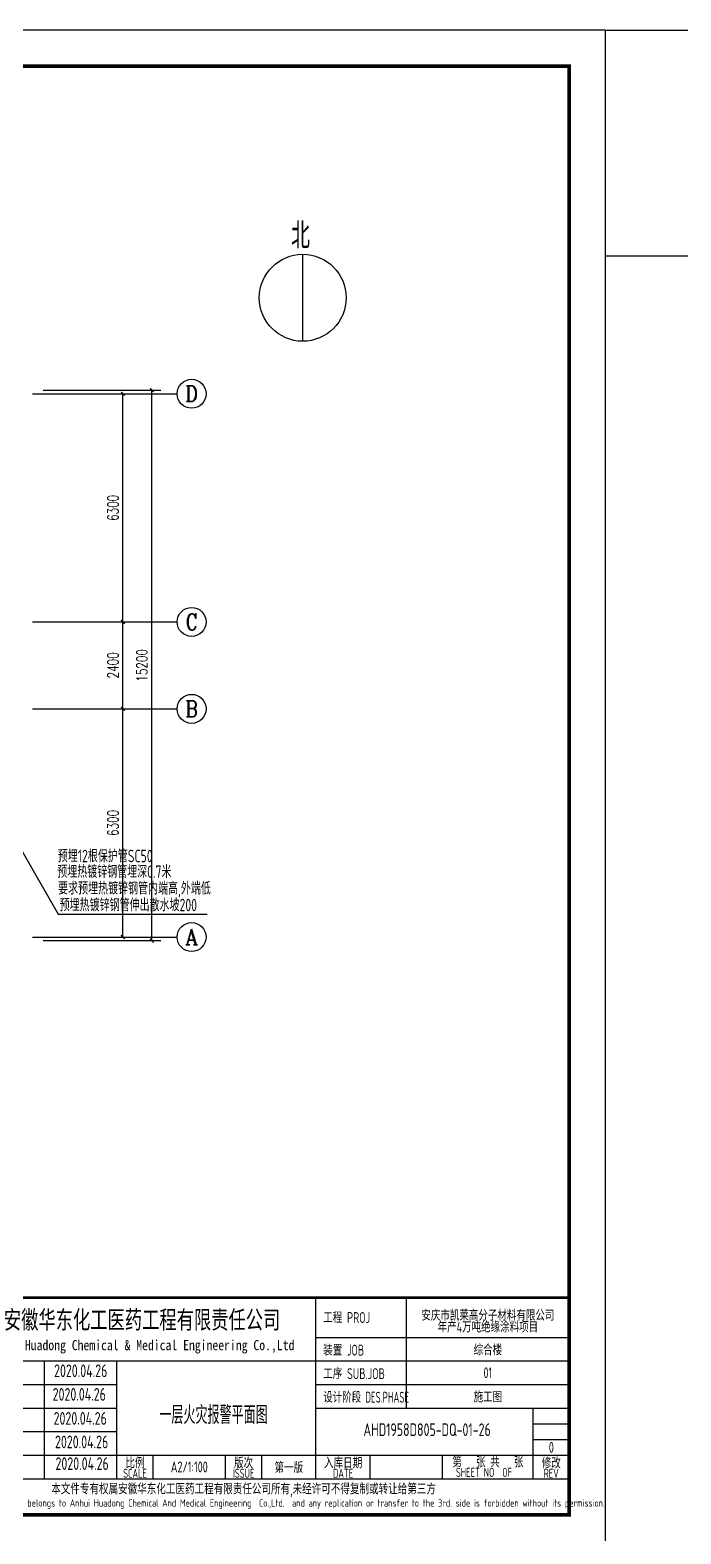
# Model space of a CAD drawing. Extents: x 6250600 to 6678662, y -692028 to -290561.
# Drawn here: x 6587537 to 6605523, y -420149 to -378624 of the extents above; entities that cross this region are included whole.
import ezdxf
from ezdxf.enums import TextEntityAlignment as Align

# ---------------------------------------------------------------- set-up
doc = ezdxf.new("R2010")
doc.units = 0
doc.header["$LTSCALE"] = 1000
doc.header["$MEASUREMENT"] = 0
doc.linetypes.add('2', pattern=[18.5, 12, -3, 0.5, -3])
doc.layers.get('0').update_dxf_attribs({"linetype": 'CONTINUOUS'})
doc.layers.get('Defpoints').update_dxf_attribs({"linetype": 'CONTINUOUS'})
for name, color, linetype in [('AXIS', 3, 'CONTINUOUS'), ('AXIS_TEXT', 7, 'CONTINUOUS'), ('PUB_TITLE', 4, 'CONTINUOUS'), ('建筑底图', 251, 'CONTINUOUS')]:
    doc.layers.add(name, color=color, linetype=linetype)
doc.styles.add('_TCH_AXIS', font='COMPLEX', dxfattribs={"bigfont": 'GBCBIG'})
doc.styles.add('_TCH_DIM', font='SIMPLEX', dxfattribs={"bigfont": 'GBCBIG'})
doc.styles.add('_TCH_DIM_T3', font='SIMPLEX', dxfattribs={"width": 0.705882, "bigfont": 'GBCBIG'})
doc.styles.add('AHD', font='sceie.shx', dxfattribs={"width": 0.7, "bigfont": 'sceic.shx'})
doc.styles.add('COMPLEX', font='COMPLEX')
doc.styles.add('ECEC_TQ_S', font='')
doc.styles.add('SCEI', font='sceie.shx', dxfattribs={"width": 0.8, "height": 400, "bigfont": 'sceic.shx'})
doc.styles.add('sceie', font='sceie.shx', dxfattribs={"width": 0.7, "bigfont": 'sceic.shx'})
doc.styles.add('TSSD_Rein', font='Tssdeng.shx', dxfattribs={"width": 0.7, "bigfont": 'hztxt.shx'})
doc.styles.get('ECEC_TQ_S').set_extended_font_data('SimSun')
doc.dimstyles.new('_TCH_ARCH&&100', dxfattribs={"dimtxt": 297.5, "dimasz": 100, "dimexe": 250, "dimexo": 300, "dimgap": 126.25, "dimtad": 1, "dimdec": 0, "dimzin": 0, "dimdsep": 46, "dimtxsty": '_TCH_DIM_T3', "dimblk": 'ARCHTICK', "dimcen": 0.09, "dimclrt": 7, "dimazin": 2, "dimtfac": 1, "dimtdec": 0, "dimtix": 1, "dimtmove": 2, "dimatfit": 3, "dimfxl": 0, "dimtolj": 1, "dimtzin": 0, "dimarcsym": 0})

# ---------------------------------------------------------------- blocks, each defined once
blk = doc.blocks.new('qm')
at = {"style": 'sceie', "width": 0.8}
for p in [(-941170, -984626), (-941209, -985277), (-941183, -985941), (-941144, -986591), (-941131, -987190)]:
    blk.add_attdef('2020.04.26', text='', height=350, dxfattribs=at).set_placement(p, align=Align.MIDDLE)
blk = doc.blocks.new('_ArchTick')
at = {"color": 0, "linetype": 'ByBlock', "const_width": 0.4}
blk.add_lwpolyline([(-0.5, -0.5), (0.5, 0.5)], dxfattribs=at)
blk = doc.blocks.new('*D538')
at = {"layer": 'Defpoints', "color": 0, "transparency": 16777216}
for p in [(6587603, -388566), (6590903, -388566), (6587603, -403766)]:
    blk.add_point(p, dxfattribs=at)
at = {"layer": '建筑底图', "color": 0, "lineweight": -2, "transparency": 16777216}
for p, q in [((6587903, -388566), (6591153, -388566)), ((6590903, -403766), (6590903, -388566)), ((6587903, -403766), (6591153, -403766))]:
    blk.add_line(p, q, dxfattribs=at)
at = {"layer": '建筑底图', "color": 0, "lineweight": -2, "transparency": 16777216, "xscale": 100, "yscale": 100, "zscale": 100}
for p, rotation in [((6590903, -388566), 90), ((6590903, -403766), 270)]:
    blk.add_blockref('_ArchTick', p, dxfattribs=dict(at, rotation=rotation))
at = {"layer": '建筑底图', "color": 7, "transparency": 16777216, "insert": (6590628, -396166), "char_height": 297.5, "attachment_point": 5, "rotation": 90, "style": '_TCH_DIM_T3'}
blk.add_mtext('\\A1;15200', dxfattribs=at)
blk = doc.blocks.new('*D539')
at = {"layer": 'Defpoints', "color": 0, "transparency": 16777216}
for p in [(6587603, -397366), (6590103, -397366), (6587603, -403666)]:
    blk.add_point(p, dxfattribs=at)
at = {"layer": '建筑底图', "color": 0, "lineweight": -2, "transparency": 16777216}
for p, q in [((6587903, -397366), (6590353, -397366)), ((6590103, -403666), (6590103, -397366)), ((6587903, -403666), (6590353, -403666))]:
    blk.add_line(p, q, dxfattribs=at)
at = {"layer": '建筑底图', "color": 0, "lineweight": -2, "transparency": 16777216, "xscale": 100, "yscale": 100, "zscale": 100}
for p, rotation in [((6590103, -397366), 90), ((6590103, -403666), 270)]:
    blk.add_blockref('_ArchTick', p, dxfattribs=dict(at, rotation=rotation))
at = {"layer": '建筑底图', "color": 7, "transparency": 16777216, "insert": (6589828, -400516), "char_height": 297.5, "attachment_point": 5, "rotation": 90, "style": '_TCH_DIM_T3'}
blk.add_mtext('\\A1;6300', dxfattribs=at)
blk = doc.blocks.new('*D540')
at = {"layer": 'Defpoints', "color": 0, "transparency": 16777216}
for p in [(6587603, -394966), (6590103, -394966), (6587603, -397366)]:
    blk.add_point(p, dxfattribs=at)
at = {"layer": '建筑底图', "color": 0, "lineweight": -2, "transparency": 16777216}
for p, q in [((6587903, -394966), (6590353, -394966)), ((6590103, -397366), (6590103, -394966)), ((6587903, -397366), (6590353, -397366))]:
    blk.add_line(p, q, dxfattribs=at)
at = {"layer": '建筑底图', "color": 0, "lineweight": -2, "transparency": 16777216, "xscale": 100, "yscale": 100, "zscale": 100}
for p, rotation in [((6590103, -394966), 90), ((6590103, -397366), 270)]:
    blk.add_blockref('_ArchTick', p, dxfattribs=dict(at, rotation=rotation))
at = {"layer": '建筑底图', "color": 7, "transparency": 16777216, "insert": (6589828, -396166), "char_height": 297.5, "attachment_point": 5, "rotation": 90, "style": '_TCH_DIM_T3'}
blk.add_mtext('\\A1;2400', dxfattribs=at)
blk = doc.blocks.new('*D541')
at = {"layer": 'Defpoints', "color": 0, "transparency": 16777216}
for p in [(6587603, -388666), (6590103, -388666), (6587603, -394966)]:
    blk.add_point(p, dxfattribs=at)
at = {"layer": '建筑底图', "color": 0, "lineweight": -2, "transparency": 16777216}
for p, q in [((6587903, -388666), (6590353, -388666)), ((6590103, -394966), (6590103, -388666)), ((6587903, -394966), (6590353, -394966))]:
    blk.add_line(p, q, dxfattribs=at)
at = {"layer": '建筑底图', "color": 0, "lineweight": -2, "transparency": 16777216, "xscale": 100, "yscale": 100, "zscale": 100}
for p, rotation in [((6590103, -388666), 90), ((6590103, -394966), 270)]:
    blk.add_blockref('_ArchTick', p, dxfattribs=dict(at, rotation=rotation))
at = {"layer": '建筑底图', "color": 7, "transparency": 16777216, "insert": (6589828, -391816), "char_height": 297.5, "attachment_point": 5, "rotation": 90, "style": '_TCH_DIM_T3'}
blk.add_mtext('\\A1;6300', dxfattribs=at)
blk = doc.blocks.new('_AXISO')
blk.add_circle((0, 0), 0.5)
at = {"layer": 'AXIS_TEXT', "style": 'COMPLEX', "width": 1.041667}
blk.add_attdef('A', text='', height=0.56, dxfattribs=at).set_placement((-0.25, -0.28), (0.25, -0.28), align=Align.FIT)

msp = doc.modelspace()

# ---------------------------------------------------------------- linework, layer by layer
at = {"color": 3}
for p, q in [((6585871.9, -398780.4), (6588317, -403039.5)), ((6588317, -403039.5), (6592433.6, -403039.5))]:
    msp.add_line(p, q, dxfattribs=at)
for p, q in [((6595437.7, -418623.5), (6595437.7, -413623.5)), ((6597937.7, -416673.5), (6597937.7, -413623.5)), ((6602437.7, -419623.5), (6602437.7, -413623.5)), ((6595437.7, -414723.5), (6602437.7, -414723.5)), ((6584437.7, -415373.5), (6602437.7, -415373.5)), ((6587937.7, -418623.5), (6587937.7, -415373.5)), ((6589937.7, -418623.5), (6589937.7, -415373.5)), ((6584437.7, -416023.5), (6589937.7, -416023.5)), ((6595437.7, -416023.5), (6602437.7, -416023.5)), ((6584437.7, -416673.5), (6589937.7, -416673.5)), ((6595437.7, -416673.5), (6602437.7, -416673.5)), ((6601437.7, -418623.5), (6601437.7, -416673.5)), ((6584437.7, -417323.5), (6589937.7, -417323.5)), ((6601437.7, -417106.9), (6602437.7, -417106.9)), ((6601437.7, -417540.2), (6602437.7, -417540.2)), ((6584437.7, -417973.5), (6602437.7, -417973.5)), ((6590937.7, -418623.5), (6590937.7, -417973.5)), ((6592937.7, -418623.5), (6592937.7, -417973.5)), ((6593937.7, -418623.5), (6593937.7, -417973.5)), ((6596937.7, -418623.5), (6596937.7, -417973.5)), ((6598937.7, -418623.5), (6598937.7, -417973.5)), ((6584437.7, -418623.5), (6602437.7, -418623.5)), ((6584437.7, -419623.5), (6602437.7, -419623.5))]:
    msp.add_line(p, q)
at = {"color": 1}
msp.add_lwpolyline([(6603437.7, -378623.5), (6614810.4, -378623.5), (6614810.4, -384868.3), (6603437.7, -384868.3)], close=True, dxfattribs=at)
msp.add_lwpolyline([(6602437.7, -413623.5, 70, 70, 0), (6584437.7, -413623.5, 70, 70, 0), (6584437.7, -419623.5, 0, 0, 0)], format="xyseb")
at = {"layer": 'PUB_TITLE', "color": 4}
msp.add_lwpolyline([(6544037.7, -420623.5), (6603437.7, -420623.5), (6603437.7, -378623.5), (6544037.7, -378623.5)], close=True, dxfattribs=at)
at = {"layer": 'PUB_TITLE', "color": 4, "const_width": 100}
msp.add_lwpolyline([(6546537.7, -419623.5), (6602437.7, -419623.5), (6602437.7, -379623.5), (6546537.7, -379623.5)], close=True, dxfattribs=at)
at = {"layer": '建筑底图'}
for p, q in [((6587602.6, -388666.4), (6591602.6, -388666.4)), ((6587602.6, -394966.4), (6591602.6, -394966.4)), ((6587602.6, -397366.4), (6591602.6, -397366.4)), ((6587602.6, -403666.4), (6591602.6, -403666.4))]:
    msp.add_line(p, q, dxfattribs=at)
msp.add_lwpolyline([(6595071.9, -387215.3), (6595071.9, -384815.3)], dxfattribs=at)
msp.add_circle((6595071.9, -386015.3), 1200, dxfattribs=at)

# ---------------------------------------------------------------- block references
at = {"color": 4, "linetype": '2'}
ref = msp.add_blockref('qm', (7530106.6, 568983), dxfattribs=at)
ref.add_attrib('2020.04.26', '2020.04.26', dxfattribs={"height": 350, "style": 'sceie', "width": 0.8}).set_placement((6588976.1, -418206.7), align=Align.MIDDLE)
ref.add_attrib('2020.04.26', '2020.04.26', dxfattribs={"height": 350, "style": 'sceie', "width": 0.8}).set_placement((6588963.1, -417608.1), align=Align.MIDDLE)
ref.add_attrib('2020.04.26', '2020.04.26', dxfattribs={"height": 350, "style": 'sceie', "width": 0.8}).set_placement((6588924, -416957.5), align=Align.MIDDLE)
ref.add_attrib('2020.04.26', '2020.04.26', dxfattribs={"height": 350, "style": 'sceie', "width": 0.8}).set_placement((6588898, -416293.9), align=Align.MIDDLE)
ref.add_attrib('2020.04.26', '2020.04.26', dxfattribs={"height": 350, "style": 'sceie', "width": 0.8}).set_placement((6588937, -415643.3), align=Align.MIDDLE)
at = {"layer": '建筑底图'}
ref = msp.add_blockref('_AXISO', (6592002.6, -388666.4), dxfattribs=dict(at, xscale=800, yscale=800, zscale=800))
ref.add_attrib('A', 'D', dxfattribs={"layer": 'AXIS_TEXT', "color": 0, "height": 435.3, "style": '_TCH_AXIS'}).set_placement((6591826.4, -388884), (6592178.8, -388884), align=Align.FIT)
ref = msp.add_blockref('_AXISO', (6592002.6, -394966.4), dxfattribs=dict(at, xscale=800, yscale=800, zscale=800))
ref.add_attrib('A', 'C', dxfattribs={"layer": 'AXIS_TEXT', "color": 0, "height": 455.7, "style": '_TCH_AXIS'}).set_placement((6591839.8, -395194.2), (6592165.3, -395194.2), align=Align.FIT)
ref = msp.add_blockref('_AXISO', (6592002.6, -397366.4), dxfattribs=dict(at, xscale=800, yscale=800, zscale=800))
ref.add_attrib('A', 'B', dxfattribs={"layer": 'AXIS_TEXT', "color": 0, "height": 435.3, "style": '_TCH_AXIS'}).set_placement((6591826.4, -397584), (6592178.8, -397584), align=Align.FIT)
ref = msp.add_blockref('_AXISO', (6592002.6, -403666.4), dxfattribs=dict(at, xscale=800, yscale=800, zscale=800))
ref.add_attrib('A', 'A', dxfattribs={"layer": 'AXIS_TEXT', "color": 0, "height": 425.2, "style": '_TCH_AXIS'}).set_placement((6591820.4, -403879), (6592184.8, -403879), align=Align.FIT)

# ---------------------------------------------------------------- texts
at = {"color": 3, "style": 'SCEI', "width": 0.8}
for s, p in [('预埋12根保护管SC50', (6588303.8, -401602.2)), ('预埋热镀锌钢管埋深0.7米', (6588289.6, -402034.4)), ('要求预埋热镀锌钢管内端高,外端低', (6588312.8, -402494.4)), ('预埋热镀锌钢管伸出散水坡200', (6588355.6, -402955))]:
    msp.add_text(s, height=345, dxfattribs=at).set_placement(p)
for s, height, style, width, p in [('安徽华东化工医药工程有限责任公司', 500, 'ECEC_TQ_S', 0.7, (6590632.6, -414223.5)), ('安徽华东化工医药工程有限责任公司', 500, 'ECEC_TQ_S', 0.7, (6590632.6, -414223.5)), ('Anhui Huadong Chemical & Medical Engineering Co.,Ltd', 280, 'ECEC_TQ_S', 0.85, (6590632.6, -414973.5)), ('Anhui Huadong Chemical & Medical Engineering Co.,Ltd', 280, 'ECEC_TQ_S', 0.85, (6590632.6, -414973.5)), ('一层火灾报警平面图', 500, 'AHD', 0.7, (6592606.5, -416837.3)), ('比例', 300, 'AHD', 0.8, (6590437.7, -418173.5)), ('比例', 300, 'AHD', 0.8, (6590437.7, -418173.5)), ('版次', 300, 'AHD', 0.8, (6593437.7, -418173.5)), ('版次', 300, 'AHD', 0.8, (6593437.7, -418173.5)), ('入库日期', 300, 'AHD', 0.8, (6596187.7, -418173.5)), ('入库日期', 300, 'AHD', 0.8, (6596187.7, -418173.5)), ('第   张 共   张', 300, 'AHD', 0.8, (6600187.7, -418148.5)), ('修改', 300, 'AHD', 0.8, (6601937.7, -418173.5)), ('修改', 300, 'AHD', 0.8, (6601937.7, -418173.5)), ('SCALE', 250, 'AHD', 0.8, (6590437.7, -418473.5)), ('SCALE', 250, 'AHD', 0.8, (6590437.7, -418473.5)), ('ISSUE', 250, 'AHD', 0.8, (6593437.7, -418473.5)), ('ISSUE', 250, 'AHD', 0.8, (6593437.7, -418473.5)), ('DATE', 250, 'AHD', 0.8, (6596187.7, -418473.5)), ('DATE', 250, 'AHD', 0.8, (6596187.7, -418473.5)), ('SHEET NO  OF  ', 250, 'AHD', 0.8, (6600187.7, -418448.5)), ('SHEET NO  OF  ', 250, 'AHD', 0.8, (6600187.7, -418448.5)), ('REV', 250, 'AHD', 0.8, (6601937.7, -418473.5)), ('REV', 250, 'AHD', 0.8, (6601937.7, -418473.5)), ('本文件专有权属安徽华东化工医药工程有限责任公司所有,未经许可不得复制或转让给第三方', 300, 'AHD', 0.8, (6593437.7, -418923.5)), ('本文件专有权属安徽华东化工医药工程有限责任公司所有,未经许可不得复制或转让给第三方', 300, 'AHD', 0.8, (6593437.7, -418923.5)), ('The proprietary right of this document belongs to Anhui Huadong Chemical And Medical Engineering  Co.,Ltd.  and any replication or transfer to the 3rd. side is forbidden without its permission. ', 200, 'AHD', 0.8, (6593437.7, -419323.5)), ('The proprietary right of this document belongs to Anhui Huadong Chemical And Medical Engineering  Co.,Ltd.  and any replication or transfer to the 3rd. side is forbidden without its permission. ', 200, 'AHD', 0.8, (6593437.7, -419323.5))]:
    msp.add_text(s, height=height, dxfattribs=dict(style=style, width=width)).set_placement(p, align=Align.MIDDLE)
at = {"style": 'AHD'}
for s, width, p in [('工程 PROJ', 0.8, (6595637.7, -414323.5)), ('工程 PROJ', 0.8, (6595637.7, -414323.5)), ('装置 JOB', 0.8, (6595637.7, -415223.5)), ('装置 JOB', 0.8, (6595637.7, -415223.5)), ('工序 SUB.JOB', 0.8, (6595637.7, -415873.5)), ('工序 SUB.JOB', 0.8, (6595637.7, -415873.5)), ('设计阶段 DES.PHASE', 0.7, (6595637.7, -416523.5)), ('设计阶段 DES.PHASE', 0.7, (6595637.7, -416523.5))]:
    msp.add_text(s, height=300, dxfattribs=dict(at, width=width)).set_placement(p)
at = {"width": 0.8}
for tag, text, height, style, p in [('AHD1958D805-DQ-01-26', '200320-02-040', 350, 'sceie', (6598508.4, -417269.8)), ('0', '0', 300, 'AHD', (6601941.7, -417759.6)), ('0', '0', 300, 'AHD', (6601941.7, -417759.6)), ('A2/1:100', '1:100', 300, 'AHD', (6591937.7, -418298.5)), ('第一版', '0', 300, 'AHD', (6594687.7, -418298.5))]:
    msp.add_attdef(tag, text=text, height=height, dxfattribs=dict(at, style=style)).set_placement(p, align=Align.MIDDLE)
at = {"layer": 'AXIS', "style": 'TSSD_Rein', "width": 0.7}
for s, p in [('安庆市凯莱高分子材料有限公司', (6600187.7, -414096)), ('年产4万吨绝缘涂料项目', (6600187.7, -414419)), ('综合楼', (6600187.7, -415048.5)), ('01', (6600187.7, -415698.5)), ('施工图', (6600187.7, -416348.5))]:
    msp.add_text(s, height=300, dxfattribs=at).set_placement(p, align=Align.MIDDLE)
at = {"layer": '建筑底图', "style": '_TCH_DIM'}
msp.add_text('北', height=723.4, dxfattribs=at).set_placement((6594750.6, -384661.6))

# ---------------------------------------------------------------- dimensions: what is measured, and where the dimension line sits
at = {"layer": '建筑底图'}
for p1, p2, distance, picture, middle in [((6587602.6, -403766.4), (6587602.6, -388566.4), -3300, '*D538', (6590627.6, -396166.4)), ((6587602.6, -394966.4), (6587602.6, -388666.4), -2500, '*D541', (6589827.6, -391816.4)), ((6587602.6, -397366.4), (6587602.6, -394966.4), -2500, '*D540', (6589827.6, -396166.4)), ((6587602.6, -403666.4), (6587602.6, -397366.4), -2500, '*D539', (6589827.6, -400516.4))]:
    dim = msp.add_aligned_dim(p1=p1, p2=p2, distance=distance, dimstyle='_TCH_ARCH&&100', dxfattribs=at)
    dim.commit()
    dim.dimension.update_dxf_attribs({"geometry": picture, "text_midpoint": middle})

doc.saveas('drawing.dxf')
